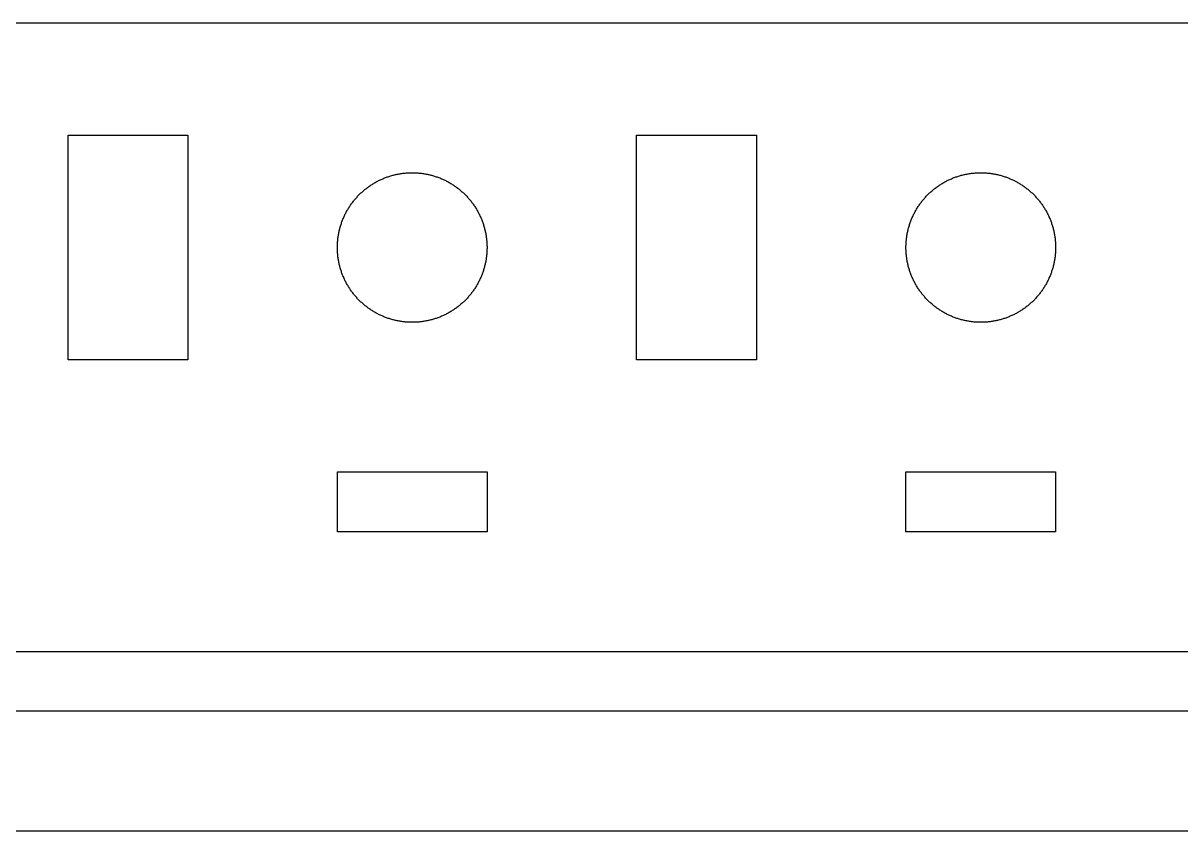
# Model space of a CAD drawing. Header units: metres. Extents: x -160 to 479, y -45 to 506.
# Drawn here: x -11 to 66.4, y 18 to 72 of the extents above; entities that cross this region are included whole.
import ezdxf

# ---------------------------------------------------------------- set-up
doc = ezdxf.new("R2010")
doc.units = ezdxf.units.M

msp = doc.modelspace()

# ---------------------------------------------------------------- linework, layer by layer
for p, q in [((152, 72), (-160, 72)), ((-8, 49.5), (-8, 64.5)), ((-8, 64.5), (0, 64.5)), ((0, 64.5), (0, 49.5)), ((30, 49.5), (30, 64.5)), ((30, 64.5), (38, 64.5)), ((38, 64.5), (38, 49.5)), ((13.94, 61.8863), (14.0014, 61.8993)), ((14.0014, 61.8993), (14.0631, 61.9114)), ((14.0631, 61.9114), (14.1249, 61.9228)), ((14.1249, 61.9228), (14.1868, 61.9334)), ((14.1868, 61.9334), (14.2489, 61.9433)), ((14.2489, 61.9433), (14.311, 61.9523)), ((14.311, 61.9523), (14.3733, 61.9606)), ((14.3733, 61.9606), (14.4357, 61.968)), ((14.4357, 61.968), (14.4982, 61.9747)), ((14.4982, 61.9747), (14.5607, 61.9807)), ((14.5607, 61.9807), (14.6234, 61.9858)), ((14.6234, 61.9858), (14.686, 61.9901)), ((14.686, 61.9901), (14.7488, 61.9937)), ((14.7488, 61.9937), (14.8115, 61.9964)), ((14.8115, 61.9964), (14.8743, 61.9984)), ((14.8743, 61.9984), (14.9372, 61.9996)), ((14.9372, 61.9996), (15, 62)), ((15, 62), (15.0628, 61.9996)), ((15.0628, 61.9996), (15.1256, 61.9984)), ((15.1256, 61.9984), (15.1884, 61.9964)), ((15.1884, 61.9964), (15.2512, 61.9937)), ((15.2512, 61.9937), (15.3139, 61.9901)), ((15.3139, 61.9901), (15.3766, 61.9858)), ((15.3766, 61.9858), (15.4393, 61.9807)), ((15.4393, 61.9807), (15.5018, 61.9747)), ((15.5018, 61.9747), (15.5643, 61.968)), ((15.5643, 61.968), (15.6267, 61.9606)), ((15.6267, 61.9606), (15.6889, 61.9523)), ((15.6889, 61.9523), (15.7511, 61.9433)), ((15.7511, 61.9433), (15.8132, 61.9334)), ((15.8132, 61.9334), (15.8751, 61.9228)), ((15.8751, 61.9228), (15.9369, 61.9114)), ((15.9369, 61.9114), (15.9985, 61.8993)), ((15.9985, 61.8993), (16.06, 61.8863)), ((51.94, 61.8863), (52.0014, 61.8993)), ((52.0014, 61.8993), (52.0631, 61.9114)), ((52.0631, 61.9114), (52.1249, 61.9228)), ((52.1249, 61.9228), (52.1868, 61.9334)), ((52.1868, 61.9334), (52.2489, 61.9433)), ((52.2489, 61.9433), (52.311, 61.9523)), ((52.311, 61.9523), (52.3733, 61.9606)), ((52.3733, 61.9606), (52.4357, 61.968)), ((52.4357, 61.968), (52.4982, 61.9747)), ((52.4982, 61.9747), (52.5607, 61.9807)), ((52.5607, 61.9807), (52.6234, 61.9858)), ((52.6234, 61.9858), (52.686, 61.9901)), ((52.686, 61.9901), (52.7488, 61.9937)), ((52.7488, 61.9937), (52.8115, 61.9964)), ((52.8115, 61.9964), (52.8743, 61.9984)), ((52.8743, 61.9984), (52.9372, 61.9996)), ((52.9372, 61.9996), (53, 62)), ((53, 62), (53.0628, 61.9996)), ((53.0628, 61.9996), (53.1256, 61.9984)), ((53.1256, 61.9984), (53.1884, 61.9964)), ((53.1884, 61.9964), (53.2512, 61.9937)), ((53.2512, 61.9937), (53.3139, 61.9901)), ((53.3139, 61.9901), (53.3766, 61.9858)), ((53.3766, 61.9858), (53.4393, 61.9807)), ((53.4393, 61.9807), (53.5018, 61.9747)), ((53.5018, 61.9747), (53.5643, 61.968)), ((53.5643, 61.968), (53.6267, 61.9606)), ((53.6267, 61.9606), (53.6889, 61.9523)), ((53.6889, 61.9523), (53.7511, 61.9433)), ((53.7511, 61.9433), (53.8132, 61.9334)), ((53.8132, 61.9334), (53.8751, 61.9228)), ((53.8751, 61.9228), (53.9369, 61.9114)), ((53.9369, 61.9114), (53.9985, 61.8993)), ((53.9985, 61.8993), (54.06, 61.8863)), ((12.1637, 61.1177), (12.2156, 61.153)), ((12.2156, 61.153), (12.268, 61.1876)), ((12.268, 61.1876), (12.3209, 61.2216)), ((12.3209, 61.2216), (12.3741, 61.255)), ((12.3741, 61.255), (12.4278, 61.2876)), ((12.4278, 61.2876), (12.4819, 61.3196)), ((12.4819, 61.3196), (12.5364, 61.3509)), ((12.5364, 61.3509), (12.5912, 61.3815)), ((12.5912, 61.3815), (12.6465, 61.4115)), ((12.6465, 61.4115), (12.7021, 61.4407)), ((12.7021, 61.4407), (12.7581, 61.4692)), ((12.7581, 61.4692), (12.8144, 61.497)), ((12.8144, 61.497), (12.8711, 61.5241)), ((12.8711, 61.5241), (12.9281, 61.5505)), ((12.9281, 61.5505), (12.9855, 61.5762)), ((12.9855, 61.5762), (13.0431, 61.6012)), ((13.0431, 61.6012), (13.1011, 61.6254)), ((13.1011, 61.6254), (13.1594, 61.6489)), ((13.1594, 61.6489), (13.2179, 61.6716)), ((13.2179, 61.6716), (13.2768, 61.6937)), ((13.2768, 61.6937), (13.3359, 61.715)), ((13.3359, 61.715), (13.3953, 61.7355)), ((13.3953, 61.7355), (13.4549, 61.7553)), ((13.4549, 61.7553), (13.5148, 61.7743)), ((13.5148, 61.7743), (13.5749, 61.7926)), ((13.5749, 61.7926), (13.6352, 61.8101)), ((13.6352, 61.8101), (13.6958, 61.8269)), ((13.6958, 61.8269), (13.7565, 61.8429)), ((13.7565, 61.8429), (13.8175, 61.8582)), ((13.8175, 61.8582), (13.8786, 61.8726)), ((13.8786, 61.8726), (13.94, 61.8863)), ((16.06, 61.8863), (16.1214, 61.8726)), ((16.1214, 61.8726), (16.1825, 61.8582)), ((16.1825, 61.8582), (16.2434, 61.8429)), ((16.2434, 61.8429), (16.3042, 61.8269)), ((16.3042, 61.8269), (16.3647, 61.8101)), ((16.3647, 61.8101), (16.4251, 61.7926)), ((16.4251, 61.7926), (16.4852, 61.7743)), ((16.4852, 61.7743), (16.5451, 61.7553)), ((16.5451, 61.7553), (16.6047, 61.7355)), ((16.6047, 61.7355), (16.6641, 61.715)), ((16.6641, 61.715), (16.7232, 61.6937)), ((16.7232, 61.6937), (16.7821, 61.6716)), ((16.7821, 61.6716), (16.8406, 61.6489)), ((16.8406, 61.6489), (16.8989, 61.6254)), ((16.8989, 61.6254), (16.9569, 61.6012)), ((16.9569, 61.6012), (17.0145, 61.5762)), ((17.0145, 61.5762), (17.0719, 61.5505)), ((17.0719, 61.5505), (17.1289, 61.5241)), ((17.1289, 61.5241), (17.1856, 61.497)), ((17.1856, 61.497), (17.2419, 61.4692)), ((17.2419, 61.4692), (17.2979, 61.4407)), ((17.2979, 61.4407), (17.3535, 61.4115)), ((17.3535, 61.4115), (17.4088, 61.3815)), ((17.4088, 61.3815), (17.4636, 61.3509)), ((17.4636, 61.3509), (17.5181, 61.3196)), ((17.5181, 61.3196), (17.5722, 61.2876)), ((17.5722, 61.2876), (17.6259, 61.255)), ((17.6259, 61.255), (17.6791, 61.2216)), ((17.6791, 61.2216), (17.732, 61.1876)), ((17.732, 61.1876), (17.7844, 61.153)), ((17.7844, 61.153), (17.8363, 61.1177)), ((50.1637, 61.1177), (50.2156, 61.153)), ((50.2156, 61.153), (50.268, 61.1876)), ((50.268, 61.1876), (50.3209, 61.2216)), ((50.3209, 61.2216), (50.3741, 61.255)), ((50.3741, 61.255), (50.4278, 61.2876)), ((50.4278, 61.2876), (50.4819, 61.3196)), ((50.4819, 61.3196), (50.5364, 61.3509)), ((50.5364, 61.3509), (50.5912, 61.3815)), ((50.5912, 61.3815), (50.6465, 61.4115)), ((50.6465, 61.4115), (50.7021, 61.4407)), ((50.7021, 61.4407), (50.7581, 61.4692)), ((50.7581, 61.4692), (50.8144, 61.497)), ((50.8144, 61.497), (50.8711, 61.5241)), ((50.8711, 61.5241), (50.9281, 61.5505)), ((50.9281, 61.5505), (50.9855, 61.5762)), ((50.9855, 61.5762), (51.0431, 61.6012)), ((51.0431, 61.6012), (51.1011, 61.6254)), ((51.1011, 61.6254), (51.1594, 61.6489)), ((51.1594, 61.6489), (51.2179, 61.6716)), ((51.2179, 61.6716), (51.2768, 61.6937)), ((51.2768, 61.6937), (51.3359, 61.715)), ((51.3359, 61.715), (51.3953, 61.7355)), ((51.3953, 61.7355), (51.4549, 61.7553)), ((51.4549, 61.7553), (51.5148, 61.7743)), ((51.5148, 61.7743), (51.5749, 61.7926)), ((51.5749, 61.7926), (51.6352, 61.8101)), ((51.6352, 61.8101), (51.6958, 61.8269)), ((51.6958, 61.8269), (51.7565, 61.8429)), ((51.7565, 61.8429), (51.8175, 61.8582)), ((51.8175, 61.8582), (51.8786, 61.8726)), ((51.8786, 61.8726), (51.94, 61.8863)), ((54.06, 61.8863), (54.1214, 61.8726)), ((54.1214, 61.8726), (54.1825, 61.8582)), ((54.1825, 61.8582), (54.2434, 61.8429)), ((54.2434, 61.8429), (54.3042, 61.8269)), ((54.3042, 61.8269), (54.3647, 61.8101)), ((54.3647, 61.8101), (54.4251, 61.7926)), ((54.4251, 61.7926), (54.4852, 61.7743)), ((54.4852, 61.7743), (54.5451, 61.7553)), ((54.5451, 61.7553), (54.6047, 61.7355)), ((54.6047, 61.7355), (54.6641, 61.715)), ((54.6641, 61.715), (54.7232, 61.6937)), ((54.7232, 61.6937), (54.7821, 61.6716)), ((54.7821, 61.6716), (54.8406, 61.6489)), ((54.8406, 61.6489), (54.8989, 61.6254)), ((54.8989, 61.6254), (54.9569, 61.6012)), ((54.9569, 61.6012), (55.0145, 61.5762)), ((55.0145, 61.5762), (55.0719, 61.5505)), ((55.0719, 61.5505), (55.1289, 61.5241)), ((55.1289, 61.5241), (55.1856, 61.497)), ((55.1856, 61.497), (55.2419, 61.4692)), ((55.2419, 61.4692), (55.2979, 61.4407)), ((55.2979, 61.4407), (55.3535, 61.4115)), ((55.3535, 61.4115), (55.4088, 61.3815)), ((55.4088, 61.3815), (55.4636, 61.3509)), ((55.4636, 61.3509), (55.5181, 61.3196)), ((55.5181, 61.3196), (55.5722, 61.2876)), ((55.5722, 61.2876), (55.6259, 61.255)), ((55.6259, 61.255), (55.6791, 61.2216)), ((55.6791, 61.2216), (55.732, 61.1876)), ((55.732, 61.1876), (55.7844, 61.153)), ((55.7844, 61.153), (55.8363, 61.1177)), ((11.2703, 60.33), (11.3124, 60.3767)), ((11.3124, 60.3767), (11.3551, 60.4227)), ((11.3551, 60.4227), (11.3985, 60.4683)), ((11.3985, 60.4683), (11.4423, 60.5132)), ((11.4423, 60.5132), (11.4867, 60.5577)), ((11.4867, 60.5577), (11.5317, 60.6015)), ((11.5317, 60.6015), (11.5773, 60.6448)), ((11.5773, 60.6448), (11.6233, 60.6876)), ((11.6233, 60.6876), (11.6699, 60.7297)), ((11.6699, 60.7297), (11.7171, 60.7713)), ((11.7171, 60.7713), (11.7647, 60.8122)), ((11.7647, 60.8122), (11.8129, 60.8526)), ((11.8129, 60.8526), (11.8615, 60.8923)), ((11.8615, 60.8923), (11.9107, 60.9314)), ((11.9107, 60.9314), (11.9603, 60.9699)), ((11.9603, 60.9699), (12.0105, 61.0078)), ((12.0105, 61.0078), (12.0611, 61.0451)), ((12.0611, 61.0451), (12.1121, 61.0817)), ((12.1121, 61.0817), (12.1637, 61.1177)), ((17.8363, 61.1177), (17.8879, 61.0817)), ((17.8879, 61.0817), (17.9389, 61.0451)), ((17.9389, 61.0451), (17.9895, 61.0078)), ((17.9895, 61.0078), (18.0396, 60.9699)), ((18.0396, 60.9699), (18.0893, 60.9314)), ((18.0893, 60.9314), (18.1384, 60.8923)), ((18.1384, 60.8923), (18.1871, 60.8526)), ((18.1871, 60.8526), (18.2353, 60.8122)), ((18.2353, 60.8122), (18.2829, 60.7713)), ((18.2829, 60.7713), (18.33, 60.7297)), ((18.33, 60.7297), (18.3767, 60.6876)), ((18.3767, 60.6876), (18.4227, 60.6448)), ((18.4227, 60.6448), (18.4683, 60.6015)), ((18.4683, 60.6015), (18.5132, 60.5577)), ((18.5132, 60.5577), (18.5577, 60.5132)), ((18.5577, 60.5132), (18.6015, 60.4683)), ((18.6015, 60.4683), (18.6448, 60.4227)), ((18.6448, 60.4227), (18.6876, 60.3767)), ((18.6876, 60.3767), (18.7297, 60.33)), ((49.2703, 60.33), (49.3124, 60.3767)), ((49.3124, 60.3767), (49.3551, 60.4227)), ((49.3551, 60.4227), (49.3985, 60.4683)), ((49.3985, 60.4683), (49.4423, 60.5132)), ((49.4423, 60.5132), (49.4867, 60.5577)), ((49.4867, 60.5577), (49.5317, 60.6015)), ((49.5317, 60.6015), (49.5773, 60.6448)), ((49.5773, 60.6448), (49.6233, 60.6876)), ((49.6233, 60.6876), (49.6699, 60.7297)), ((49.6699, 60.7297), (49.7171, 60.7713)), ((49.7171, 60.7713), (49.7647, 60.8122)), ((49.7647, 60.8122), (49.8129, 60.8526)), ((49.8129, 60.8526), (49.8615, 60.8923)), ((49.8615, 60.8923), (49.9107, 60.9314)), ((49.9107, 60.9314), (49.9603, 60.9699)), ((49.9603, 60.9699), (50.0105, 61.0078)), ((50.0105, 61.0078), (50.0611, 61.0451)), ((50.0611, 61.0451), (50.1121, 61.0817)), ((50.1121, 61.0817), (50.1637, 61.1177)), ((55.8363, 61.1177), (55.8879, 61.0817)), ((55.8879, 61.0817), (55.9389, 61.0451)), ((55.9389, 61.0451), (55.9895, 61.0078)), ((55.9895, 61.0078), (56.0396, 60.9699)), ((56.0396, 60.9699), (56.0893, 60.9314)), ((56.0893, 60.9314), (56.1384, 60.8923)), ((56.1384, 60.8923), (56.1871, 60.8526)), ((56.1871, 60.8526), (56.2353, 60.8122)), ((56.2353, 60.8122), (56.2829, 60.7713)), ((56.2829, 60.7713), (56.33, 60.7297)), ((56.33, 60.7297), (56.3767, 60.6876)), ((56.3767, 60.6876), (56.4227, 60.6448)), ((56.4227, 60.6448), (56.4683, 60.6015)), ((56.4683, 60.6015), (56.5132, 60.5577)), ((56.5132, 60.5577), (56.5577, 60.5132)), ((56.5577, 60.5132), (56.6015, 60.4683)), ((56.6015, 60.4683), (56.6448, 60.4227)), ((56.6448, 60.4227), (56.6876, 60.3767)), ((56.6876, 60.3767), (56.7297, 60.33)), ((10.7124, 59.5722), (10.745, 59.6259)), ((10.745, 59.6259), (10.7784, 59.6791)), ((10.7784, 59.6791), (10.8123, 59.732)), ((10.8123, 59.732), (10.847, 59.7844)), ((10.847, 59.7844), (10.8823, 59.8363)), ((10.8823, 59.8363), (10.9183, 59.8879)), ((10.9183, 59.8879), (10.9549, 59.9389)), ((10.9549, 59.9389), (10.9922, 59.9895)), ((10.9922, 59.9895), (11.03, 60.0396)), ((11.03, 60.0396), (11.0686, 60.0893)), ((11.0686, 60.0893), (11.1077, 60.1384)), ((11.1077, 60.1384), (11.1474, 60.1871)), ((11.1474, 60.1871), (11.1878, 60.2353)), ((11.1878, 60.2353), (11.2287, 60.2829)), ((11.2287, 60.2829), (11.2703, 60.33)), ((18.7297, 60.33), (18.7713, 60.2829)), ((18.7713, 60.2829), (18.8122, 60.2353)), ((18.8122, 60.2353), (18.8526, 60.1871)), ((18.8526, 60.1871), (18.8923, 60.1384)), ((18.8923, 60.1384), (18.9314, 60.0893)), ((18.9314, 60.0893), (18.9699, 60.0396)), ((18.9699, 60.0396), (19.0078, 59.9895)), ((19.0078, 59.9895), (19.0451, 59.9389)), ((19.0451, 59.9389), (19.0817, 59.8879)), ((19.0817, 59.8879), (19.1177, 59.8363)), ((19.1177, 59.8363), (19.153, 59.7844)), ((19.153, 59.7844), (19.1876, 59.732)), ((19.1876, 59.732), (19.2216, 59.6791)), ((19.2216, 59.6791), (19.255, 59.6259)), ((19.255, 59.6259), (19.2876, 59.5722)), ((48.7124, 59.5722), (48.745, 59.6259)), ((48.745, 59.6259), (48.7784, 59.6791)), ((48.7784, 59.6791), (48.8123, 59.732)), ((48.8123, 59.732), (48.847, 59.7844)), ((48.847, 59.7844), (48.8823, 59.8363)), ((48.8823, 59.8363), (48.9183, 59.8879)), ((48.9183, 59.8879), (48.9549, 59.9389)), ((48.9549, 59.9389), (48.9922, 59.9895)), ((48.9922, 59.9895), (49.03, 60.0396)), ((49.03, 60.0396), (49.0686, 60.0893)), ((49.0686, 60.0893), (49.1077, 60.1384)), ((49.1077, 60.1384), (49.1474, 60.1871)), ((49.1474, 60.1871), (49.1878, 60.2353)), ((49.1878, 60.2353), (49.2287, 60.2829)), ((49.2287, 60.2829), (49.2703, 60.33)), ((56.7297, 60.33), (56.7713, 60.2829)), ((56.7713, 60.2829), (56.8122, 60.2353)), ((56.8122, 60.2353), (56.8526, 60.1871)), ((56.8526, 60.1871), (56.8923, 60.1384)), ((56.8923, 60.1384), (56.9314, 60.0893)), ((56.9314, 60.0893), (56.9699, 60.0396)), ((56.9699, 60.0396), (57.0078, 59.9895)), ((57.0078, 59.9895), (57.0451, 59.9389)), ((57.0451, 59.9389), (57.0817, 59.8879)), ((57.0817, 59.8879), (57.1177, 59.8363)), ((57.1177, 59.8363), (57.153, 59.7844)), ((57.153, 59.7844), (57.1876, 59.732)), ((57.1876, 59.732), (57.2216, 59.6791)), ((57.2216, 59.6791), (57.255, 59.6259)), ((57.255, 59.6259), (57.2876, 59.5722)), ((10.3284, 58.7821), (10.3511, 58.8406)), ((10.3511, 58.8406), (10.3746, 58.8989)), ((10.3746, 58.8989), (10.3988, 58.9569)), ((10.3988, 58.9569), (10.4238, 59.0145)), ((10.4238, 59.0145), (10.4495, 59.0719)), ((10.4495, 59.0719), (10.4759, 59.1289)), ((10.4759, 59.1289), (10.503, 59.1856)), ((10.503, 59.1856), (10.5308, 59.2419)), ((10.5308, 59.2419), (10.5593, 59.2979)), ((10.5593, 59.2979), (10.5885, 59.3535)), ((10.5885, 59.3535), (10.6185, 59.4088)), ((10.6185, 59.4088), (10.6491, 59.4636)), ((10.6491, 59.4636), (10.6804, 59.5181)), ((10.6804, 59.5181), (10.7124, 59.5722)), ((19.2876, 59.5722), (19.3196, 59.5181)), ((19.3196, 59.5181), (19.3509, 59.4636)), ((19.3509, 59.4636), (19.3815, 59.4088)), ((19.3815, 59.4088), (19.4115, 59.3535)), ((19.4115, 59.3535), (19.4407, 59.2979)), ((19.4407, 59.2979), (19.4692, 59.2419)), ((19.4692, 59.2419), (19.497, 59.1856)), ((19.497, 59.1856), (19.5241, 59.1289)), ((19.5241, 59.1289), (19.5505, 59.0719)), ((19.5505, 59.0719), (19.5762, 59.0145)), ((19.5762, 59.0145), (19.6012, 58.9569)), ((19.6012, 58.9569), (19.6254, 58.8989)), ((19.6254, 58.8989), (19.6489, 58.8406)), ((19.6489, 58.8406), (19.6716, 58.7821)), ((48.3284, 58.7821), (48.3511, 58.8406)), ((48.3511, 58.8406), (48.3746, 58.8989)), ((48.3746, 58.8989), (48.3988, 58.9569)), ((48.3988, 58.9569), (48.4238, 59.0145)), ((48.4238, 59.0145), (48.4495, 59.0719)), ((48.4495, 59.0719), (48.4759, 59.1289)), ((48.4759, 59.1289), (48.503, 59.1856)), ((48.503, 59.1856), (48.5308, 59.2419)), ((48.5308, 59.2419), (48.5593, 59.2979)), ((48.5593, 59.2979), (48.5885, 59.3535)), ((48.5885, 59.3535), (48.6185, 59.4088)), ((48.6185, 59.4088), (48.6491, 59.4636)), ((48.6491, 59.4636), (48.6804, 59.5181)), ((48.6804, 59.5181), (48.7124, 59.5722)), ((57.2876, 59.5722), (57.3196, 59.5181)), ((57.3196, 59.5181), (57.3509, 59.4636)), ((57.3509, 59.4636), (57.3815, 59.4088)), ((57.3815, 59.4088), (57.4115, 59.3535)), ((57.4115, 59.3535), (57.4407, 59.2979)), ((57.4407, 59.2979), (57.4692, 59.2419)), ((57.4692, 59.2419), (57.497, 59.1856)), ((57.497, 59.1856), (57.5241, 59.1289)), ((57.5241, 59.1289), (57.5505, 59.0719)), ((57.5505, 59.0719), (57.5762, 59.0145)), ((57.5762, 59.0145), (57.6012, 58.9569)), ((57.6012, 58.9569), (57.6254, 58.8989)), ((57.6254, 58.8989), (57.6489, 58.8406)), ((57.6489, 58.8406), (57.6716, 58.7821)), ((10.1007, 57.9985), (10.1136, 58.06)), ((10.1136, 58.06), (10.1274, 58.1214)), ((10.1274, 58.1214), (10.1418, 58.1825)), ((10.1418, 58.1825), (10.1571, 58.2434)), ((10.1571, 58.2434), (10.1731, 58.3042)), ((10.1731, 58.3042), (10.1898, 58.3647)), ((10.1898, 58.3647), (10.2074, 58.4251)), ((10.2074, 58.4251), (10.2257, 58.4852)), ((10.2257, 58.4852), (10.2447, 58.5451)), ((10.2447, 58.5451), (10.2645, 58.6047)), ((10.2645, 58.6047), (10.285, 58.6641)), ((10.285, 58.6641), (10.3063, 58.7232)), ((10.3063, 58.7232), (10.3284, 58.7821)), ((19.6716, 58.7821), (19.6937, 58.7232)), ((19.6937, 58.7232), (19.715, 58.6641)), ((19.715, 58.6641), (19.7355, 58.6047)), ((19.7355, 58.6047), (19.7553, 58.5451)), ((19.7553, 58.5451), (19.7743, 58.4852)), ((19.7743, 58.4852), (19.7926, 58.4251)), ((19.7926, 58.4251), (19.8101, 58.3647)), ((19.8101, 58.3647), (19.8269, 58.3042)), ((19.8269, 58.3042), (19.8429, 58.2434)), ((19.8429, 58.2434), (19.8582, 58.1825)), ((19.8582, 58.1825), (19.8726, 58.1214)), ((19.8726, 58.1214), (19.8863, 58.06)), ((19.8863, 58.06), (19.8993, 57.9985)), ((48.1007, 57.9985), (48.1136, 58.06)), ((48.1136, 58.06), (48.1274, 58.1214)), ((48.1274, 58.1214), (48.1418, 58.1825)), ((48.1418, 58.1825), (48.1571, 58.2434)), ((48.1571, 58.2434), (48.1731, 58.3042)), ((48.1731, 58.3042), (48.1898, 58.3647)), ((48.1898, 58.3647), (48.2074, 58.4251)), ((48.2074, 58.4251), (48.2257, 58.4852)), ((48.2257, 58.4852), (48.2447, 58.5451)), ((48.2447, 58.5451), (48.2645, 58.6047)), ((48.2645, 58.6047), (48.285, 58.6641)), ((48.285, 58.6641), (48.3063, 58.7232)), ((48.3063, 58.7232), (48.3284, 58.7821)), ((57.6716, 58.7821), (57.6937, 58.7232)), ((57.6937, 58.7232), (57.715, 58.6641)), ((57.715, 58.6641), (57.7355, 58.6047)), ((57.7355, 58.6047), (57.7553, 58.5451)), ((57.7553, 58.5451), (57.7743, 58.4852)), ((57.7743, 58.4852), (57.7926, 58.4251)), ((57.7926, 58.4251), (57.8101, 58.3647)), ((57.8101, 58.3647), (57.8269, 58.3042)), ((57.8269, 58.3042), (57.8429, 58.2434)), ((57.8429, 58.2434), (57.8582, 58.1825)), ((57.8582, 58.1825), (57.8726, 58.1214)), ((57.8726, 58.1214), (57.8863, 58.06)), ((57.8863, 58.06), (57.8993, 57.9985)), ((10.0063, 57.2512), (10.0099, 57.3139)), ((10.0099, 57.3139), (10.0142, 57.3766)), ((10.0142, 57.3766), (10.0193, 57.4393)), ((10.0193, 57.4393), (10.0252, 57.5018)), ((10.0252, 57.5018), (10.0319, 57.5643)), ((10.0319, 57.5643), (10.0394, 57.6267)), ((10.0394, 57.6267), (10.0477, 57.6889)), ((10.0477, 57.6889), (10.0567, 57.7511)), ((10.0567, 57.7511), (10.0666, 57.8132)), ((10.0666, 57.8132), (10.0772, 57.8751)), ((10.0772, 57.8751), (10.0886, 57.9369)), ((10.0886, 57.9369), (10.1007, 57.9985)), ((19.8993, 57.9985), (19.9114, 57.9369)), ((19.9114, 57.9369), (19.9228, 57.8751)), ((19.9228, 57.8751), (19.9334, 57.8132)), ((19.9334, 57.8132), (19.9433, 57.7511)), ((19.9433, 57.7511), (19.9523, 57.6889)), ((19.9523, 57.6889), (19.9606, 57.6267)), ((19.9606, 57.6267), (19.968, 57.5643)), ((19.968, 57.5643), (19.9747, 57.5018)), ((19.9747, 57.5018), (19.9807, 57.4393)), ((19.9807, 57.4393), (19.9858, 57.3766)), ((19.9858, 57.3766), (19.9901, 57.3139)), ((19.9901, 57.3139), (19.9937, 57.2512)), ((48.0063, 57.2512), (48.0099, 57.3139)), ((48.0099, 57.3139), (48.0142, 57.3766)), ((48.0142, 57.3766), (48.0193, 57.4393)), ((48.0193, 57.4393), (48.0252, 57.5018)), ((48.0252, 57.5018), (48.0319, 57.5643)), ((48.0319, 57.5643), (48.0394, 57.6267)), ((48.0394, 57.6267), (48.0477, 57.6889)), ((48.0477, 57.6889), (48.0567, 57.7511)), ((48.0567, 57.7511), (48.0666, 57.8132)), ((48.0666, 57.8132), (48.0772, 57.8751)), ((48.0772, 57.8751), (48.0886, 57.9369)), ((48.0886, 57.9369), (48.1007, 57.9985)), ((57.8993, 57.9985), (57.9114, 57.9369)), ((57.9114, 57.9369), (57.9228, 57.8751)), ((57.9228, 57.8751), (57.9334, 57.8132)), ((57.9334, 57.8132), (57.9433, 57.7511)), ((57.9433, 57.7511), (57.9523, 57.6889)), ((57.9523, 57.6889), (57.9606, 57.6267)), ((57.9606, 57.6267), (57.968, 57.5643)), ((57.968, 57.5643), (57.9747, 57.5018)), ((57.9747, 57.5018), (57.9807, 57.4393)), ((57.9807, 57.4393), (57.9858, 57.3766)), ((57.9858, 57.3766), (57.9901, 57.3139)), ((57.9901, 57.3139), (57.9937, 57.2512)), ((10, 57), (10.0004, 57.0628)), ((10.0004, 56.9372), (10, 57)), ((10.0004, 57.0628), (10.0016, 57.1256)), ((10.0016, 56.8744), (10.0004, 56.9372)), ((10.0016, 57.1256), (10.0035, 57.1884)), ((10.0035, 56.8116), (10.0016, 56.8744)), ((10.0035, 57.1884), (10.0063, 57.2512)), ((10.0063, 56.7488), (10.0035, 56.8116)), ((10.0099, 56.6861), (10.0063, 56.7488)), ((10.0142, 56.6234), (10.0099, 56.6861)), ((10.0193, 56.5607), (10.0142, 56.6234)), ((10.0252, 56.4982), (10.0193, 56.5607)), ((10.0319, 56.4357), (10.0252, 56.4982)), ((19.9747, 56.4982), (19.968, 56.4357)), ((19.9807, 56.5607), (19.9747, 56.4982)), ((19.9858, 56.6234), (19.9807, 56.5607)), ((19.9901, 56.6861), (19.9858, 56.6234)), ((19.9937, 56.7488), (19.9901, 56.6861)), ((19.9937, 57.2512), (19.9964, 57.1884)), ((19.9964, 56.8116), (19.9937, 56.7488)), ((19.9964, 57.1884), (19.9984, 57.1256)), ((19.9984, 56.8744), (19.9964, 56.8116)), ((19.9984, 57.1256), (19.9996, 57.0628)), ((19.9996, 56.9372), (19.9984, 56.8744)), ((19.9996, 57.0628), (20, 57)), ((20, 57), (19.9996, 56.9372)), ((48, 57), (48.0004, 57.0628)), ((48.0004, 56.9372), (48, 57)), ((48.0004, 57.0628), (48.0016, 57.1256)), ((48.0016, 56.8744), (48.0004, 56.9372)), ((48.0016, 57.1256), (48.0035, 57.1884)), ((48.0035, 56.8116), (48.0016, 56.8744)), ((48.0035, 57.1884), (48.0063, 57.2512)), ((48.0063, 56.7488), (48.0035, 56.8116)), ((48.0099, 56.6861), (48.0063, 56.7488)), ((48.0142, 56.6234), (48.0099, 56.6861)), ((48.0193, 56.5607), (48.0142, 56.6234)), ((48.0252, 56.4982), (48.0193, 56.5607)), ((48.0319, 56.4357), (48.0252, 56.4982)), ((57.9747, 56.4982), (57.968, 56.4357)), ((57.9807, 56.5607), (57.9747, 56.4982)), ((57.9858, 56.6234), (57.9807, 56.5607)), ((57.9901, 56.6861), (57.9858, 56.6234)), ((57.9937, 56.7488), (57.9901, 56.6861)), ((57.9937, 57.2512), (57.9964, 57.1884)), ((57.9964, 56.8116), (57.9937, 56.7488)), ((57.9964, 57.1884), (57.9984, 57.1256)), ((57.9984, 56.8744), (57.9964, 56.8116)), ((57.9984, 57.1256), (57.9996, 57.0628)), ((57.9996, 56.9372), (57.9984, 56.8744)), ((57.9996, 57.0628), (58, 57)), ((58, 57), (57.9996, 56.9372)), ((10.0394, 56.3733), (10.0319, 56.4357)), ((10.0477, 56.3111), (10.0394, 56.3733)), ((10.0567, 56.2489), (10.0477, 56.3111)), ((10.0666, 56.1868), (10.0567, 56.2489)), ((10.0772, 56.1249), (10.0666, 56.1868)), ((10.0886, 56.0631), (10.0772, 56.1249)), ((10.1007, 56.0015), (10.0886, 56.0631)), ((10.1136, 55.94), (10.1007, 56.0015)), ((10.1274, 55.8786), (10.1136, 55.94)), ((10.1418, 55.8175), (10.1274, 55.8786)), ((10.1571, 55.7566), (10.1418, 55.8175)), ((10.1731, 55.6958), (10.1571, 55.7566)), ((19.8429, 55.7566), (19.8269, 55.6958)), ((19.8582, 55.8175), (19.8429, 55.7566)), ((19.8726, 55.8786), (19.8582, 55.8175)), ((19.8863, 55.94), (19.8726, 55.8786)), ((19.8993, 56.0015), (19.8863, 55.94)), ((19.9114, 56.0631), (19.8993, 56.0015)), ((19.9228, 56.1249), (19.9114, 56.0631)), ((19.9334, 56.1868), (19.9228, 56.1249)), ((19.9433, 56.2489), (19.9334, 56.1868)), ((19.9523, 56.3111), (19.9433, 56.2489)), ((19.9606, 56.3733), (19.9523, 56.3111)), ((19.968, 56.4357), (19.9606, 56.3733)), ((48.0394, 56.3733), (48.0319, 56.4357)), ((48.0477, 56.3111), (48.0394, 56.3733)), ((48.0567, 56.2489), (48.0477, 56.3111)), ((48.0666, 56.1868), (48.0567, 56.2489)), ((48.0772, 56.1249), (48.0666, 56.1868)), ((48.0886, 56.0631), (48.0772, 56.1249)), ((48.1007, 56.0015), (48.0886, 56.0631)), ((48.1136, 55.94), (48.1007, 56.0015)), ((48.1274, 55.8786), (48.1136, 55.94)), ((48.1418, 55.8175), (48.1274, 55.8786)), ((48.1571, 55.7566), (48.1418, 55.8175)), ((48.1731, 55.6958), (48.1571, 55.7566)), ((57.8429, 55.7566), (57.8269, 55.6958)), ((57.8582, 55.8175), (57.8429, 55.7566)), ((57.8726, 55.8786), (57.8582, 55.8175)), ((57.8863, 55.94), (57.8726, 55.8786)), ((57.8993, 56.0015), (57.8863, 55.94)), ((57.9114, 56.0631), (57.8993, 56.0015)), ((57.9228, 56.1249), (57.9114, 56.0631)), ((57.9334, 56.1868), (57.9228, 56.1249)), ((57.9433, 56.2489), (57.9334, 56.1868)), ((57.9523, 56.3111), (57.9433, 56.2489)), ((57.9606, 56.3733), (57.9523, 56.3111)), ((57.968, 56.4357), (57.9606, 56.3733)), ((10.1898, 55.6353), (10.1731, 55.6958)), ((10.2074, 55.5749), (10.1898, 55.6353)), ((10.2257, 55.5148), (10.2074, 55.5749)), ((10.2447, 55.4549), (10.2257, 55.5148)), ((10.2645, 55.3953), (10.2447, 55.4549)), ((10.285, 55.3359), (10.2645, 55.3953)), ((10.3063, 55.2768), (10.285, 55.3359)), ((10.3284, 55.2179), (10.3063, 55.2768)), ((10.3511, 55.1594), (10.3284, 55.2179)), ((10.3746, 55.1011), (10.3511, 55.1594)), ((10.3988, 55.0431), (10.3746, 55.1011)), ((10.4238, 54.9855), (10.3988, 55.0431)), ((10.4495, 54.9281), (10.4238, 54.9855)), ((19.5762, 54.9855), (19.5505, 54.9281)), ((19.6012, 55.0431), (19.5762, 54.9855)), ((19.6254, 55.1011), (19.6012, 55.0431)), ((19.6489, 55.1594), (19.6254, 55.1011)), ((19.6716, 55.2179), (19.6489, 55.1594)), ((19.6937, 55.2768), (19.6716, 55.2179)), ((19.715, 55.3359), (19.6937, 55.2768)), ((19.7355, 55.3953), (19.715, 55.3359)), ((19.7553, 55.4549), (19.7355, 55.3953)), ((19.7743, 55.5148), (19.7553, 55.4549)), ((19.7926, 55.5749), (19.7743, 55.5148)), ((19.8101, 55.6353), (19.7926, 55.5749)), ((19.8269, 55.6958), (19.8101, 55.6353)), ((48.1898, 55.6353), (48.1731, 55.6958)), ((48.2074, 55.5749), (48.1898, 55.6353)), ((48.2257, 55.5148), (48.2074, 55.5749)), ((48.2447, 55.4549), (48.2257, 55.5148)), ((48.2645, 55.3953), (48.2447, 55.4549)), ((48.285, 55.3359), (48.2645, 55.3953)), ((48.3063, 55.2768), (48.285, 55.3359)), ((48.3284, 55.2179), (48.3063, 55.2768)), ((48.3511, 55.1594), (48.3284, 55.2179)), ((48.3746, 55.1011), (48.3511, 55.1594)), ((48.3988, 55.0431), (48.3746, 55.1011)), ((48.4238, 54.9855), (48.3988, 55.0431)), ((48.4495, 54.9281), (48.4238, 54.9855)), ((57.5762, 54.9855), (57.5505, 54.9281)), ((57.6012, 55.0431), (57.5762, 54.9855)), ((57.6254, 55.1011), (57.6012, 55.0431)), ((57.6489, 55.1594), (57.6254, 55.1011)), ((57.6716, 55.2179), (57.6489, 55.1594)), ((57.6937, 55.2768), (57.6716, 55.2179)), ((57.715, 55.3359), (57.6937, 55.2768)), ((57.7355, 55.3953), (57.715, 55.3359)), ((57.7553, 55.4549), (57.7355, 55.3953)), ((57.7743, 55.5148), (57.7553, 55.4549)), ((57.7926, 55.5749), (57.7743, 55.5148)), ((57.8101, 55.6353), (57.7926, 55.5749)), ((57.8269, 55.6958), (57.8101, 55.6353)), ((10.4759, 54.8711), (10.4495, 54.9281)), ((10.503, 54.8144), (10.4759, 54.8711)), ((10.5308, 54.7581), (10.503, 54.8144)), ((10.5593, 54.7021), (10.5308, 54.7581)), ((10.5885, 54.6465), (10.5593, 54.7021)), ((10.6185, 54.5912), (10.5885, 54.6465)), ((10.6491, 54.5364), (10.6185, 54.5912)), ((10.6804, 54.4819), (10.6491, 54.5364)), ((10.7124, 54.4278), (10.6804, 54.4819)), ((10.745, 54.3741), (10.7124, 54.4278)), ((10.7784, 54.3209), (10.745, 54.3741)), ((10.8123, 54.268), (10.7784, 54.3209)), ((10.847, 54.2156), (10.8123, 54.268)), ((10.8823, 54.1637), (10.847, 54.2156)), ((10.9183, 54.1121), (10.8823, 54.1637)), ((19.1177, 54.1637), (19.0817, 54.1121)), ((19.153, 54.2156), (19.1177, 54.1637)), ((19.1876, 54.268), (19.153, 54.2156)), ((19.2216, 54.3209), (19.1876, 54.268)), ((19.255, 54.3741), (19.2216, 54.3209)), ((19.2876, 54.4278), (19.255, 54.3741)), ((19.3196, 54.4819), (19.2876, 54.4278)), ((19.3509, 54.5364), (19.3196, 54.4819)), ((19.3815, 54.5912), (19.3509, 54.5364)), ((19.4115, 54.6465), (19.3815, 54.5912)), ((19.4407, 54.7021), (19.4115, 54.6465)), ((19.4692, 54.7581), (19.4407, 54.7021)), ((19.497, 54.8144), (19.4692, 54.7581)), ((19.5241, 54.8711), (19.497, 54.8144)), ((19.5505, 54.9281), (19.5241, 54.8711)), ((48.4759, 54.8711), (48.4495, 54.9281)), ((48.503, 54.8144), (48.4759, 54.8711)), ((48.5308, 54.7581), (48.503, 54.8144)), ((48.5593, 54.7021), (48.5308, 54.7581)), ((48.5885, 54.6465), (48.5593, 54.7021)), ((48.6185, 54.5912), (48.5885, 54.6465)), ((48.6491, 54.5364), (48.6185, 54.5912)), ((48.6804, 54.4819), (48.6491, 54.5364)), ((48.7124, 54.4278), (48.6804, 54.4819)), ((48.745, 54.3741), (48.7124, 54.4278)), ((48.7784, 54.3209), (48.745, 54.3741)), ((48.8123, 54.268), (48.7784, 54.3209)), ((48.847, 54.2156), (48.8123, 54.268)), ((48.8823, 54.1637), (48.847, 54.2156)), ((48.9183, 54.1121), (48.8823, 54.1637)), ((57.1177, 54.1637), (57.0817, 54.1121)), ((57.153, 54.2156), (57.1177, 54.1637)), ((57.1876, 54.268), (57.153, 54.2156)), ((57.2216, 54.3209), (57.1876, 54.268)), ((57.255, 54.3741), (57.2216, 54.3209)), ((57.2876, 54.4278), (57.255, 54.3741)), ((57.3196, 54.4819), (57.2876, 54.4278)), ((57.3509, 54.5364), (57.3196, 54.4819)), ((57.3815, 54.5912), (57.3509, 54.5364)), ((57.4115, 54.6465), (57.3815, 54.5912)), ((57.4407, 54.7021), (57.4115, 54.6465)), ((57.4692, 54.7581), (57.4407, 54.7021)), ((57.497, 54.8144), (57.4692, 54.7581)), ((57.5241, 54.8711), (57.497, 54.8144)), ((57.5505, 54.9281), (57.5241, 54.8711)), ((10.9549, 54.0611), (10.9183, 54.1121)), ((10.9922, 54.0105), (10.9549, 54.0611)), ((11.03, 53.9604), (10.9922, 54.0105)), ((11.0686, 53.9107), (11.03, 53.9604)), ((11.1077, 53.8616), (11.0686, 53.9107)), ((11.1474, 53.8129), (11.1077, 53.8616)), ((11.1878, 53.7647), (11.1474, 53.8129)), ((11.2287, 53.7171), (11.1878, 53.7647)), ((11.2703, 53.67), (11.2287, 53.7171)), ((11.3124, 53.6233), (11.2703, 53.67)), ((11.3551, 53.5773), (11.3124, 53.6233)), ((11.3985, 53.5317), (11.3551, 53.5773)), ((11.4423, 53.4868), (11.3985, 53.5317)), ((11.4867, 53.4423), (11.4423, 53.4868)), ((11.5317, 53.3985), (11.4867, 53.4423)), ((11.5773, 53.3552), (11.5317, 53.3985)), ((18.4683, 53.3985), (18.4227, 53.3552)), ((18.5132, 53.4423), (18.4683, 53.3985)), ((18.5577, 53.4868), (18.5132, 53.4423)), ((18.6015, 53.5317), (18.5577, 53.4868)), ((18.6448, 53.5773), (18.6015, 53.5317)), ((18.6876, 53.6233), (18.6448, 53.5773)), ((18.7297, 53.67), (18.6876, 53.6233)), ((18.7713, 53.7171), (18.7297, 53.67)), ((18.8122, 53.7647), (18.7713, 53.7171)), ((18.8526, 53.8129), (18.8122, 53.7647)), ((18.8923, 53.8616), (18.8526, 53.8129)), ((18.9314, 53.9107), (18.8923, 53.8616)), ((18.9699, 53.9604), (18.9314, 53.9107)), ((19.0078, 54.0105), (18.9699, 53.9604)), ((19.0451, 54.0611), (19.0078, 54.0105)), ((19.0817, 54.1121), (19.0451, 54.0611)), ((48.9549, 54.0611), (48.9183, 54.1121)), ((48.9922, 54.0105), (48.9549, 54.0611)), ((49.03, 53.9604), (48.9922, 54.0105)), ((49.0686, 53.9107), (49.03, 53.9604)), ((49.1077, 53.8616), (49.0686, 53.9107)), ((49.1474, 53.8129), (49.1077, 53.8616)), ((49.1878, 53.7647), (49.1474, 53.8129)), ((49.2287, 53.7171), (49.1878, 53.7647)), ((49.2703, 53.67), (49.2287, 53.7171)), ((49.3124, 53.6233), (49.2703, 53.67)), ((49.3551, 53.5773), (49.3124, 53.6233)), ((49.3985, 53.5317), (49.3551, 53.5773)), ((49.4423, 53.4868), (49.3985, 53.5317)), ((49.4867, 53.4423), (49.4423, 53.4868)), ((49.5317, 53.3985), (49.4867, 53.4423)), ((49.5773, 53.3552), (49.5317, 53.3985)), ((56.4683, 53.3985), (56.4227, 53.3552)), ((56.5132, 53.4423), (56.4683, 53.3985)), ((56.5577, 53.4868), (56.5132, 53.4423)), ((56.6015, 53.5317), (56.5577, 53.4868)), ((56.6448, 53.5773), (56.6015, 53.5317)), ((56.6876, 53.6233), (56.6448, 53.5773)), ((56.7297, 53.67), (56.6876, 53.6233)), ((56.7713, 53.7171), (56.7297, 53.67)), ((56.8122, 53.7647), (56.7713, 53.7171)), ((56.8526, 53.8129), (56.8122, 53.7647)), ((56.8923, 53.8616), (56.8526, 53.8129)), ((56.9314, 53.9107), (56.8923, 53.8616)), ((56.9699, 53.9604), (56.9314, 53.9107)), ((57.0078, 54.0105), (56.9699, 53.9604)), ((57.0451, 54.0611), (57.0078, 54.0105)), ((57.0817, 54.1121), (57.0451, 54.0611)), ((11.6233, 53.3124), (11.5773, 53.3552)), ((11.6699, 53.2703), (11.6233, 53.3124)), ((11.7171, 53.2287), (11.6699, 53.2703)), ((11.7647, 53.1878), (11.7171, 53.2287)), ((11.8129, 53.1474), (11.7647, 53.1878)), ((11.8615, 53.1077), (11.8129, 53.1474)), ((11.9107, 53.0686), (11.8615, 53.1077)), ((11.9603, 53.0301), (11.9107, 53.0686)), ((12.0105, 52.9922), (11.9603, 53.0301)), ((12.0611, 52.9549), (12.0105, 52.9922)), ((12.1121, 52.9183), (12.0611, 52.9549)), ((12.1637, 52.8823), (12.1121, 52.9183)), ((12.2156, 52.847), (12.1637, 52.8823)), ((12.268, 52.8124), (12.2156, 52.847)), ((12.3209, 52.7784), (12.268, 52.8124)), ((12.3741, 52.745), (12.3209, 52.7784)), ((12.4278, 52.7124), (12.3741, 52.745)), ((12.4819, 52.6804), (12.4278, 52.7124)), ((12.5364, 52.6491), (12.4819, 52.6804)), ((12.5912, 52.6185), (12.5364, 52.6491)), ((12.6465, 52.5885), (12.5912, 52.6185)), ((17.4088, 52.6185), (17.3535, 52.5885)), ((17.4636, 52.6491), (17.4088, 52.6185)), ((17.5181, 52.6804), (17.4636, 52.6491)), ((17.5722, 52.7124), (17.5181, 52.6804)), ((17.6259, 52.745), (17.5722, 52.7124)), ((17.6791, 52.7784), (17.6259, 52.745)), ((17.732, 52.8124), (17.6791, 52.7784)), ((17.7844, 52.847), (17.732, 52.8124)), ((17.8363, 52.8823), (17.7844, 52.847)), ((17.8879, 52.9183), (17.8363, 52.8823)), ((17.9389, 52.9549), (17.8879, 52.9183)), ((17.9895, 52.9922), (17.9389, 52.9549)), ((18.0396, 53.0301), (17.9895, 52.9922)), ((18.0893, 53.0686), (18.0396, 53.0301)), ((18.1384, 53.1077), (18.0893, 53.0686)), ((18.1871, 53.1474), (18.1384, 53.1077)), ((18.2353, 53.1878), (18.1871, 53.1474)), ((18.2829, 53.2287), (18.2353, 53.1878)), ((18.33, 53.2703), (18.2829, 53.2287)), ((18.3767, 53.3124), (18.33, 53.2703)), ((18.4227, 53.3552), (18.3767, 53.3124)), ((49.6233, 53.3124), (49.5773, 53.3552)), ((49.6699, 53.2703), (49.6233, 53.3124)), ((49.7171, 53.2287), (49.6699, 53.2703)), ((49.7647, 53.1878), (49.7171, 53.2287)), ((49.8129, 53.1474), (49.7647, 53.1878)), ((49.8615, 53.1077), (49.8129, 53.1474)), ((49.9107, 53.0686), (49.8615, 53.1077)), ((49.9603, 53.0301), (49.9107, 53.0686)), ((50.0105, 52.9922), (49.9603, 53.0301)), ((50.0611, 52.9549), (50.0105, 52.9922)), ((50.1121, 52.9183), (50.0611, 52.9549)), ((50.1637, 52.8823), (50.1121, 52.9183)), ((50.2156, 52.847), (50.1637, 52.8823)), ((50.268, 52.8124), (50.2156, 52.847)), ((50.3209, 52.7784), (50.268, 52.8124)), ((50.3741, 52.745), (50.3209, 52.7784)), ((50.4278, 52.7124), (50.3741, 52.745)), ((50.4819, 52.6804), (50.4278, 52.7124)), ((50.5364, 52.6491), (50.4819, 52.6804)), ((50.5912, 52.6185), (50.5364, 52.6491)), ((50.6465, 52.5885), (50.5912, 52.6185)), ((55.4088, 52.6185), (55.3535, 52.5885)), ((55.4636, 52.6491), (55.4088, 52.6185)), ((55.5181, 52.6804), (55.4636, 52.6491)), ((55.5722, 52.7124), (55.5181, 52.6804)), ((55.6259, 52.745), (55.5722, 52.7124)), ((55.6791, 52.7784), (55.6259, 52.745)), ((55.732, 52.8124), (55.6791, 52.7784)), ((55.7844, 52.847), (55.732, 52.8124)), ((55.8363, 52.8823), (55.7844, 52.847)), ((55.8879, 52.9183), (55.8363, 52.8823)), ((55.9389, 52.9549), (55.8879, 52.9183)), ((55.9895, 52.9922), (55.9389, 52.9549)), ((56.0396, 53.0301), (55.9895, 52.9922)), ((56.0893, 53.0686), (56.0396, 53.0301)), ((56.1384, 53.1077), (56.0893, 53.0686)), ((56.1871, 53.1474), (56.1384, 53.1077)), ((56.2353, 53.1878), (56.1871, 53.1474)), ((56.2829, 53.2287), (56.2353, 53.1878)), ((56.33, 53.2703), (56.2829, 53.2287)), ((56.3767, 53.3124), (56.33, 53.2703)), ((56.4227, 53.3552), (56.3767, 53.3124)), ((12.7021, 52.5593), (12.6465, 52.5885)), ((12.7581, 52.5308), (12.7021, 52.5593)), ((12.8144, 52.503), (12.7581, 52.5308)), ((12.8711, 52.4759), (12.8144, 52.503)), ((12.9281, 52.4495), (12.8711, 52.4759)), ((12.9855, 52.4238), (12.9281, 52.4495)), ((13.0431, 52.3988), (12.9855, 52.4238)), ((13.1011, 52.3746), (13.0431, 52.3988)), ((13.1594, 52.3511), (13.1011, 52.3746)), ((13.2179, 52.3284), (13.1594, 52.3511)), ((13.2768, 52.3063), (13.2179, 52.3284)), ((13.3359, 52.285), (13.2768, 52.3063)), ((13.3953, 52.2645), (13.3359, 52.285)), ((13.4549, 52.2447), (13.3953, 52.2645)), ((13.5148, 52.2257), (13.4549, 52.2447)), ((13.5749, 52.2074), (13.5148, 52.2257)), ((13.6352, 52.1899), (13.5749, 52.2074)), ((13.6958, 52.1731), (13.6352, 52.1899)), ((13.7565, 52.1571), (13.6958, 52.1731)), ((13.8175, 52.1418), (13.7565, 52.1571)), ((13.8786, 52.1274), (13.8175, 52.1418)), ((13.94, 52.1137), (13.8786, 52.1274)), ((14.0014, 52.1007), (13.94, 52.1137)), ((14.0631, 52.0886), (14.0014, 52.1007)), ((14.1249, 52.0772), (14.0631, 52.0886)), ((14.1868, 52.0666), (14.1249, 52.0772)), ((14.2489, 52.0567), (14.1868, 52.0666)), ((14.311, 52.0477), (14.2489, 52.0567)), ((14.3733, 52.0394), (14.311, 52.0477)), ((14.4357, 52.032), (14.3733, 52.0394)), ((14.4982, 52.0253), (14.4357, 52.032)), ((14.5607, 52.0193), (14.4982, 52.0253)), ((14.6234, 52.0142), (14.5607, 52.0193)), ((14.686, 52.0099), (14.6234, 52.0142)), ((14.7488, 52.0063), (14.686, 52.0099)), ((14.8115, 52.0036), (14.7488, 52.0063)), ((14.8743, 52.0016), (14.8115, 52.0036)), ((14.9372, 52.0004), (14.8743, 52.0016)), ((15, 52), (14.9372, 52.0004)), ((15.0628, 52.0004), (15, 52)), ((15.1256, 52.0016), (15.0628, 52.0004)), ((15.1884, 52.0036), (15.1256, 52.0016)), ((15.2512, 52.0063), (15.1884, 52.0036)), ((15.3139, 52.0099), (15.2512, 52.0063)), ((15.3766, 52.0142), (15.3139, 52.0099)), ((15.4393, 52.0193), (15.3766, 52.0142)), ((15.5018, 52.0253), (15.4393, 52.0193)), ((15.5643, 52.032), (15.5018, 52.0253)), ((15.6267, 52.0394), (15.5643, 52.032)), ((15.6889, 52.0477), (15.6267, 52.0394)), ((15.7511, 52.0567), (15.6889, 52.0477)), ((15.8132, 52.0666), (15.7511, 52.0567)), ((15.8751, 52.0772), (15.8132, 52.0666)), ((15.9369, 52.0886), (15.8751, 52.0772)), ((15.9985, 52.1007), (15.9369, 52.0886)), ((16.06, 52.1137), (15.9985, 52.1007)), ((16.1214, 52.1274), (16.06, 52.1137)), ((16.1825, 52.1418), (16.1214, 52.1274)), ((16.2434, 52.1571), (16.1825, 52.1418)), ((16.3042, 52.1731), (16.2434, 52.1571)), ((16.3647, 52.1899), (16.3042, 52.1731)), ((16.4251, 52.2074), (16.3647, 52.1899)), ((16.4852, 52.2257), (16.4251, 52.2074)), ((16.5451, 52.2447), (16.4852, 52.2257)), ((16.6047, 52.2645), (16.5451, 52.2447)), ((16.6641, 52.285), (16.6047, 52.2645)), ((16.7232, 52.3063), (16.6641, 52.285)), ((16.7821, 52.3284), (16.7232, 52.3063)), ((16.8406, 52.3511), (16.7821, 52.3284)), ((16.8989, 52.3746), (16.8406, 52.3511)), ((16.9569, 52.3988), (16.8989, 52.3746)), ((17.0145, 52.4238), (16.9569, 52.3988)), ((17.0719, 52.4495), (17.0145, 52.4238)), ((17.1289, 52.4759), (17.0719, 52.4495)), ((17.1856, 52.503), (17.1289, 52.4759)), ((17.2419, 52.5308), (17.1856, 52.503)), ((17.2979, 52.5593), (17.2419, 52.5308)), ((17.3535, 52.5885), (17.2979, 52.5593)), ((50.7021, 52.5593), (50.6465, 52.5885)), ((50.7581, 52.5308), (50.7021, 52.5593)), ((50.8144, 52.503), (50.7581, 52.5308)), ((50.8711, 52.4759), (50.8144, 52.503)), ((50.9281, 52.4495), (50.8711, 52.4759)), ((50.9855, 52.4238), (50.9281, 52.4495)), ((51.0431, 52.3988), (50.9855, 52.4238)), ((51.1011, 52.3746), (51.0431, 52.3988)), ((51.1594, 52.3511), (51.1011, 52.3746)), ((51.2179, 52.3284), (51.1594, 52.3511)), ((51.2768, 52.3063), (51.2179, 52.3284)), ((51.3359, 52.285), (51.2768, 52.3063)), ((51.3953, 52.2645), (51.3359, 52.285)), ((51.4549, 52.2447), (51.3953, 52.2645)), ((51.5148, 52.2257), (51.4549, 52.2447)), ((51.5749, 52.2074), (51.5148, 52.2257)), ((51.6352, 52.1899), (51.5749, 52.2074)), ((51.6958, 52.1731), (51.6352, 52.1899)), ((51.7565, 52.1571), (51.6958, 52.1731)), ((51.8175, 52.1418), (51.7565, 52.1571)), ((51.8786, 52.1274), (51.8175, 52.1418)), ((51.94, 52.1137), (51.8786, 52.1274)), ((52.0014, 52.1007), (51.94, 52.1137)), ((52.0631, 52.0886), (52.0014, 52.1007)), ((52.1249, 52.0772), (52.0631, 52.0886)), ((52.1868, 52.0666), (52.1249, 52.0772)), ((52.2489, 52.0567), (52.1868, 52.0666)), ((52.311, 52.0477), (52.2489, 52.0567)), ((52.3733, 52.0394), (52.311, 52.0477)), ((52.4357, 52.032), (52.3733, 52.0394)), ((52.4982, 52.0253), (52.4357, 52.032)), ((52.5607, 52.0193), (52.4982, 52.0253)), ((52.6234, 52.0142), (52.5607, 52.0193)), ((52.686, 52.0099), (52.6234, 52.0142)), ((52.7488, 52.0063), (52.686, 52.0099)), ((52.8115, 52.0036), (52.7488, 52.0063)), ((52.8743, 52.0016), (52.8115, 52.0036)), ((52.9372, 52.0004), (52.8743, 52.0016)), ((53, 52), (52.9372, 52.0004)), ((53.0628, 52.0004), (53, 52)), ((53.1256, 52.0016), (53.0628, 52.0004)), ((53.1884, 52.0036), (53.1256, 52.0016)), ((53.2512, 52.0063), (53.1884, 52.0036)), ((53.3139, 52.0099), (53.2512, 52.0063)), ((53.3766, 52.0142), (53.3139, 52.0099)), ((53.4393, 52.0193), (53.3766, 52.0142)), ((53.5018, 52.0253), (53.4393, 52.0193)), ((53.5643, 52.032), (53.5018, 52.0253)), ((53.6267, 52.0394), (53.5643, 52.032)), ((53.6889, 52.0477), (53.6267, 52.0394)), ((53.7511, 52.0567), (53.6889, 52.0477)), ((53.8132, 52.0666), (53.7511, 52.0567)), ((53.8751, 52.0772), (53.8132, 52.0666)), ((53.9369, 52.0886), (53.8751, 52.0772)), ((53.9985, 52.1007), (53.9369, 52.0886)), ((54.06, 52.1137), (53.9985, 52.1007)), ((54.1214, 52.1274), (54.06, 52.1137)), ((54.1825, 52.1418), (54.1214, 52.1274)), ((54.2434, 52.1571), (54.1825, 52.1418)), ((54.3042, 52.1731), (54.2434, 52.1571)), ((54.3647, 52.1899), (54.3042, 52.1731)), ((54.4251, 52.2074), (54.3647, 52.1899)), ((54.4852, 52.2257), (54.4251, 52.2074)), ((54.5451, 52.2447), (54.4852, 52.2257)), ((54.6047, 52.2645), (54.5451, 52.2447)), ((54.6641, 52.285), (54.6047, 52.2645)), ((54.7232, 52.3063), (54.6641, 52.285)), ((54.7821, 52.3284), (54.7232, 52.3063)), ((54.8406, 52.3511), (54.7821, 52.3284)), ((54.8989, 52.3746), (54.8406, 52.3511)), ((54.9569, 52.3988), (54.8989, 52.3746)), ((55.0145, 52.4238), (54.9569, 52.3988)), ((55.0719, 52.4495), (55.0145, 52.4238)), ((55.1289, 52.4759), (55.0719, 52.4495)), ((55.1856, 52.503), (55.1289, 52.4759)), ((55.2419, 52.5308), (55.1856, 52.503)), ((55.2979, 52.5593), (55.2419, 52.5308)), ((55.3535, 52.5885), (55.2979, 52.5593)), ((0, 49.5), (-8, 49.5)), ((38, 49.5), (30, 49.5)), ((10, 38), (10, 42)), ((10, 42), (20, 42)), ((20, 42), (20, 38)), ((48, 38), (48, 42)), ((48, 42), (58, 42)), ((58, 42), (58, 38)), ((20, 38), (10, 38)), ((58, 38), (48, 38)), ((-137, 30), (129, 30)), ((129, 26), (-137, 26)), ((-152, 18), (144, 18))]:
    msp.add_line(p, q)

doc.saveas('drawing.dxf')
